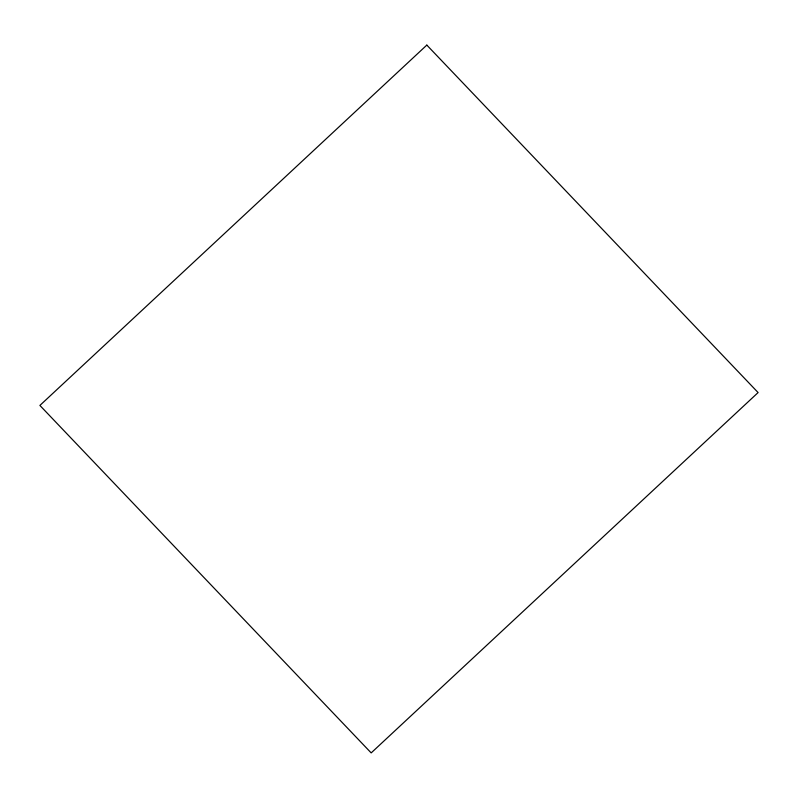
<?xml version="1.0" encoding="UTF-8"?>
<svg xmlns="http://www.w3.org/2000/svg" width="798" height="798" viewBox="0 0 798 798"><rect width="100%" height="100%" fill="white"/><g stroke="black" fill="none" stroke-linecap="round" stroke-linejoin="round"><path stroke-width="1.2" d="M426.82 45.097L39.9 405.434L371.18 752.903L758.1 392.566L426.82 45.097"/></g></svg>
